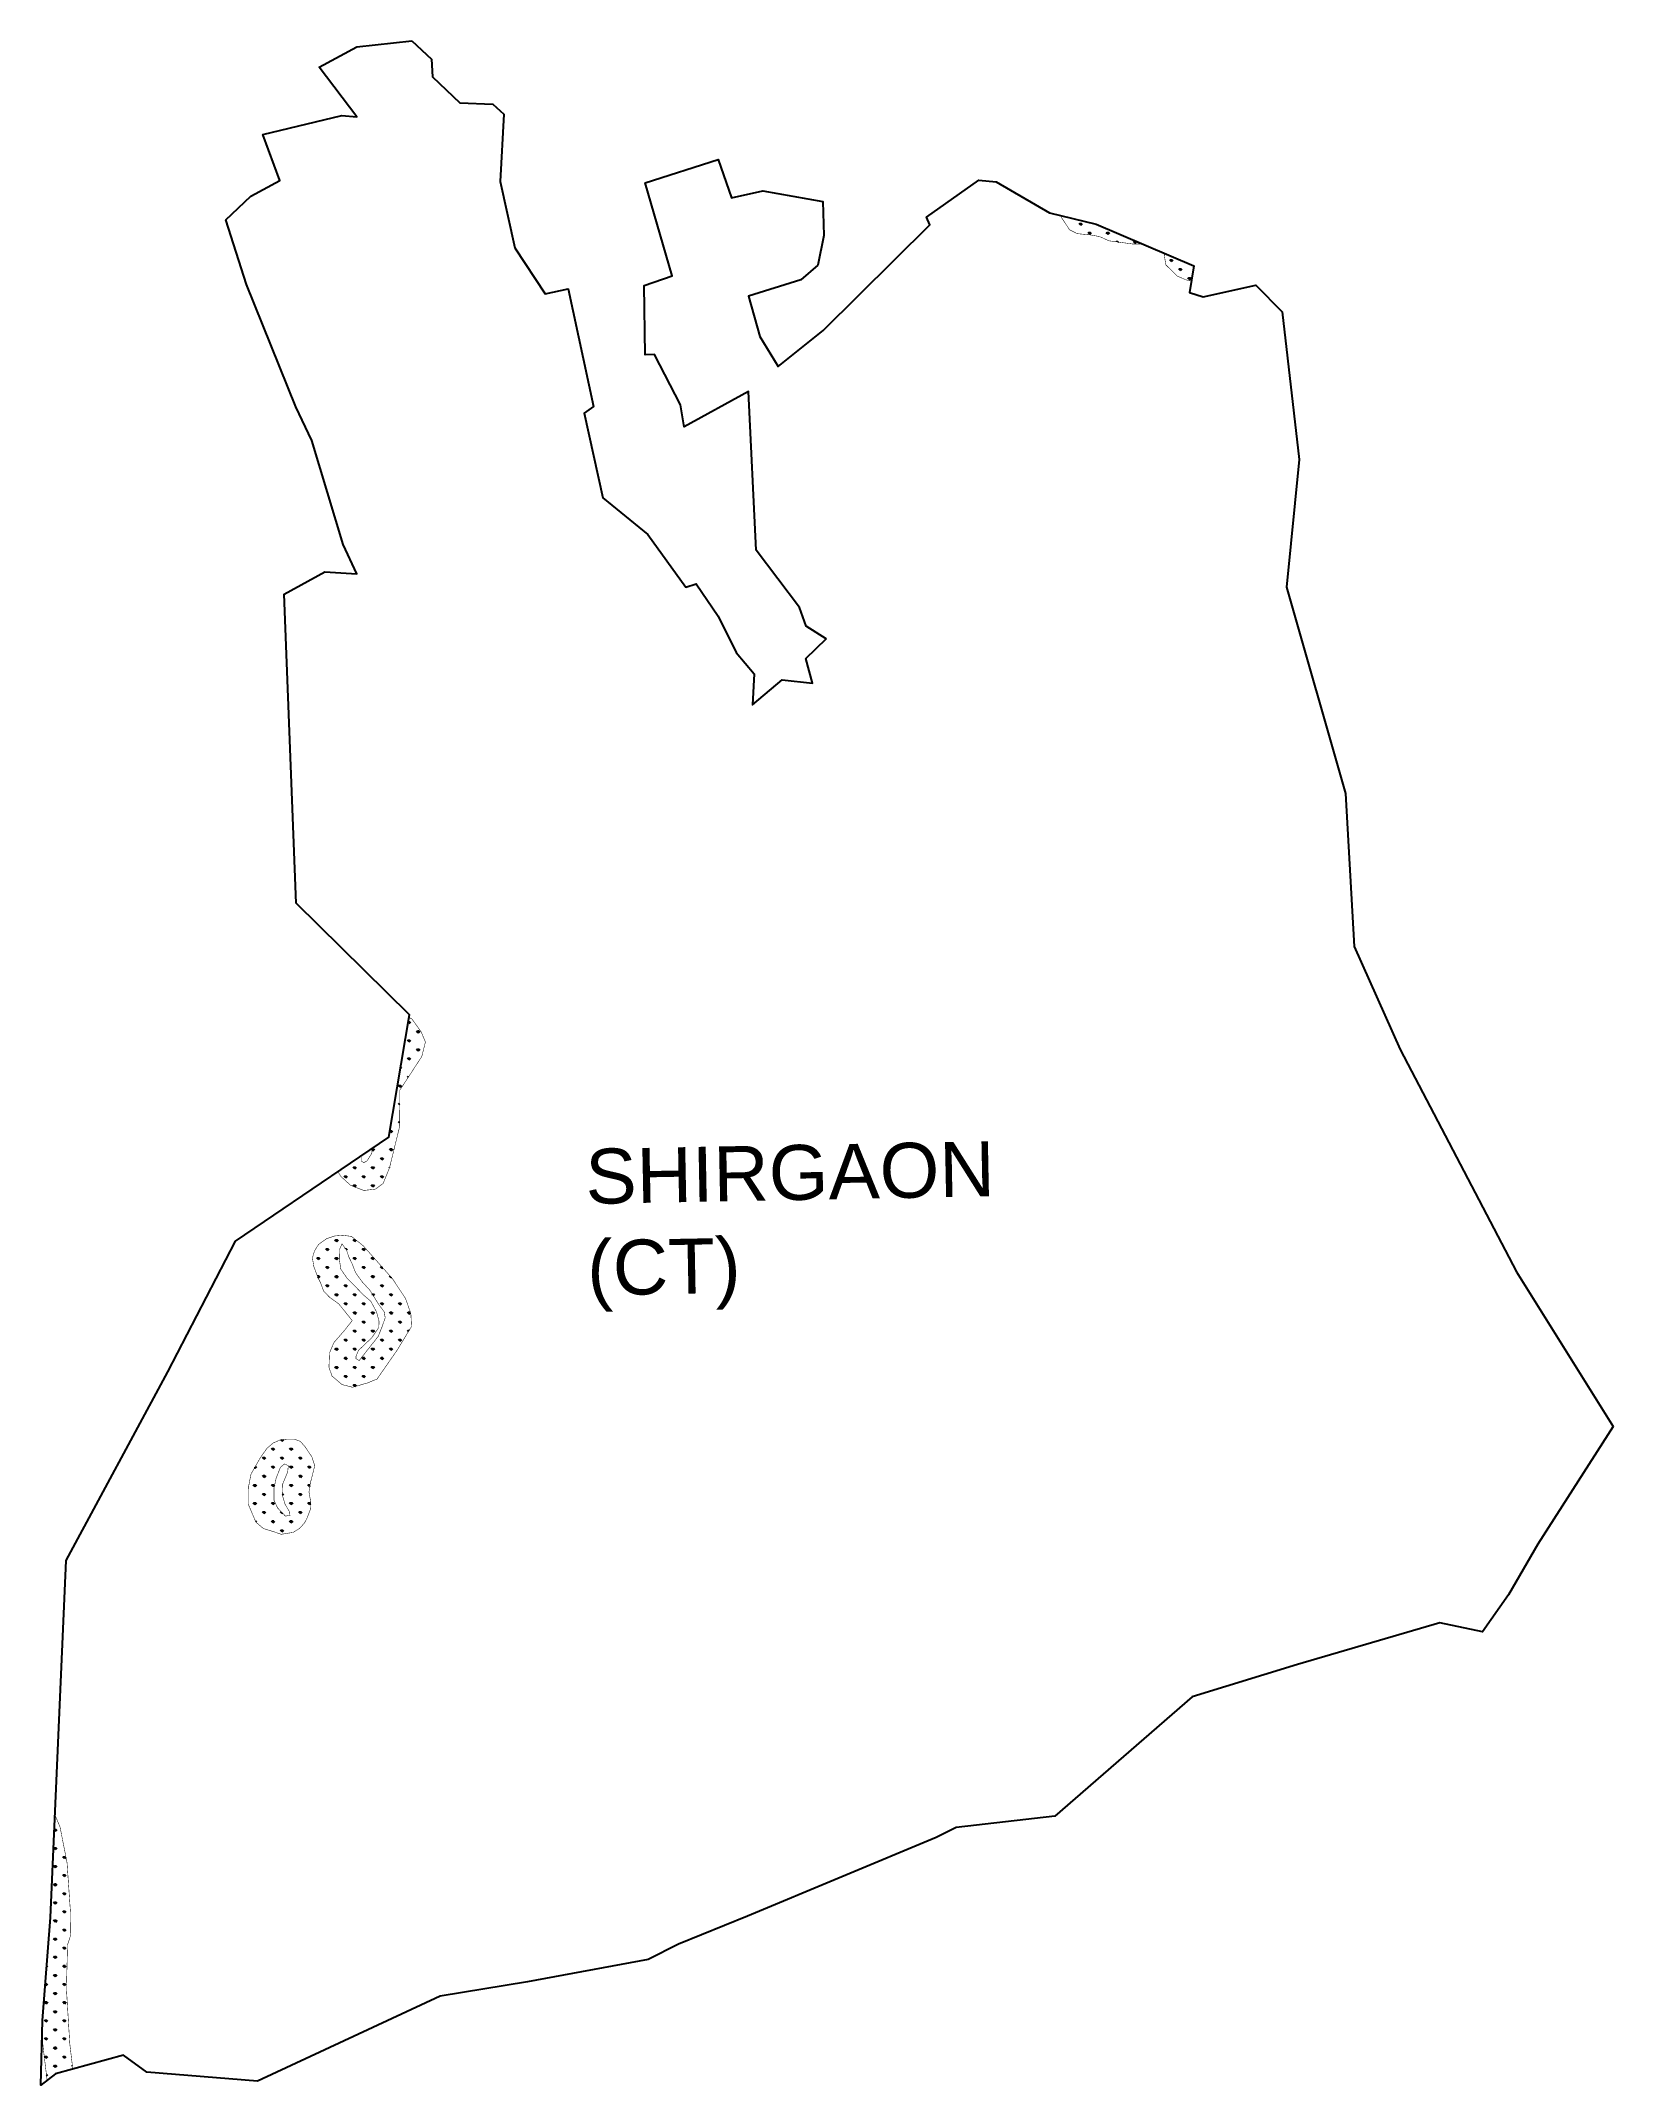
# Model space of a CAD drawing. Header units: metres. Extents: x 259555 to 262666, y 2177299 to 2181346.
import ezdxf

# ---------------------------------------------------------------- set-up
doc = ezdxf.new("R2010")
doc.units = ezdxf.units.M
for name, color, linetype in [('MANGROOVES BUFFER ZONE', 120, 'Continuous'), ('village', 3, 'Continuous'), ('VILLAGE NAME', 250, 'Continuous')]:
    doc.layers.add(name, color=color, linetype=linetype)
doc.styles.get("Standard").update_dxf_attribs({"font": 'simplex.shx'})

msp = doc.modelspace()

# ---------------------------------------------------------------- hatches: boundary and pattern name
at = {"layer": 'MANGROOVES BUFFER ZONE'}
h = msp.add_hatch(dxfattribs=at)
h.set_pattern_fill('GRASS', color=256)
h.paths.add_polyline_path([(261643.2, 2180982.7), (261573.8, 2180999.7), (261574, 2180997), (261590.5, 2180971.8), (261605.7, 2180964.1), (261632.1, 2180961.5), (261650.1, 2180958.3), (261668.5, 2180949.9), (261714.7, 2180943.7), (261735.4, 2180943.4)])
h = msp.add_hatch(dxfattribs=at)
h.set_pattern_fill('GRASS', color=256)
h.paths.add_polyline_path([(261777.8, 2180925.3), (261778.2, 2180920.8), (261781.2, 2180902.3), (261803.7, 2180880.1), (261821.1, 2180872.6), (261831.9, 2180870.1), (261836.7, 2180900.2)])
h = msp.add_hatch(dxfattribs=at)
h.set_pattern_fill('GRASS', color=256)
h.paths.add_polyline_path([(260188.4, 2179136.4), (260190.9, 2179149), (260194.1, 2179166.8), (260192.9, 2179198.6), (260189.7, 2179221.3), (260181.5, 2179254.6), (260163.9, 2179324.4), (260153.9, 2179344.3), (260148.7, 2179359.7), (260154.4, 2179368.9), (260160, 2179364.6), (260162.1, 2179364.1), (260169, 2179357.6), (260181.5, 2179347.9), (260197, 2179336.1), (260213.2, 2179327.2), (260229.9, 2179330.1), (260237.6, 2179342.2), (260243.3, 2179361.7), (260247.7, 2179370.2), (260262.1, 2179373.2), (260261.2, 2179337.6), (260217.7, 2179285.4), (260215.2, 2179280), (260213.6, 2179250.4), (260219.9, 2179188.5), (260209.2, 2179143.3), (260188.4, 2179109.4)], flags=16)
h.paths.add_polyline_path([(260283.1, 2179412.7), (260243.2, 2179176), (260211.9, 2179154.7), (260216.9, 2179175.8), (260217.7, 2179210.3), (260213.6, 2179250.4), (260215.2, 2179280), (260221.3, 2179293.4), (260235.5, 2179306.8), (260255.8, 2179331.2), (260261.5, 2179350.3), (260261.9, 2179366.2), (260257.5, 2179372.2), (260247.7, 2179370.2), (260243.3, 2179361.7), (260237.6, 2179342.2), (260229.9, 2179330.1), (260213.2, 2179327.2), (260197, 2179336.1), (260181.5, 2179347.9), (260169, 2179357.6), (260162.1, 2179364.1), (260152.7, 2179366.2), (260148.7, 2179359.7), (260153.9, 2179344.3), (260164.9, 2179322.3), (260173, 2179288.3), (260181.5, 2179254.6), (260189.7, 2179221.3), (260192.9, 2179198.6), (260194.1, 2179166.8), (260190.9, 2179149), (260189, 2179139.2), (260142.5, 2179107.6), (260148.5, 2179097.9), (260167.5, 2179080.6), (260183, 2179074.3), (260194.1, 2179070.3), (260216.7, 2179072.8), (260232.1, 2179084.2), (260244.8, 2179115.6), (260264.7, 2179196.8), (260265.2, 2179268.9), (260308.5, 2179335.3), (260315.7, 2179364.2), (260306.9, 2179385), (260288.7, 2179409.9)])
h = msp.add_hatch(dxfattribs=at)
h.set_pattern_fill('GRASS', color=256)
h.paths.add_polyline_path([(260250.5, 2178895.6), (260192.6, 2178960.8), (260169.2, 2178979.4), (260152, 2178981.5), (260136.5, 2178980.2), (260119.8, 2178974.6), (260104.5, 2178963.7), (260096.3, 2178950.9), (260092.1, 2178936.9), (260094.8, 2178919.9), (260103, 2178898.1), (260108.4, 2178887), (260114.5, 2178870.7), (260126.1, 2178858.8), (260144.4, 2178845.6), (260170.9, 2178812.7), (260154.4, 2178791.9), (260134.6, 2178769.2), (260125.9, 2178748.7), (260124.8, 2178720.3), (260130.9, 2178702.9), (260150.6, 2178686.1), (260171.5, 2178680.7), (260201.3, 2178689.4), (260220, 2178697), (260259.5, 2178753.8), (260288.2, 2178800.9), (260286.9, 2178826.8), (260276.2, 2178856.8)])
h.paths.add_polyline_path([(260223.1, 2178844.9), (260234.1, 2178830.2), (260236.1, 2178818.4), (260230.4, 2178801.7), (260222.3, 2178781.4), (260184.4, 2178733.4), (260178.3, 2178737.4), (260178.3, 2178742.3), (260183.2, 2178753.7), (260209.7, 2178778.9), (260223.5, 2178799.3), (260223.9, 2178811.5), (260219, 2178829.8), (260207.6, 2178851), (260193.8, 2178862.8), (260160.4, 2178897), (260148.2, 2178914.5), (260145.3, 2178934.8), (260145.7, 2178953.5), (260150.6, 2178964.5), (260159.6, 2178952.3), (260164, 2178938.9), (260170.6, 2178925.4), (260177.5, 2178907.5), (260189.7, 2178890.4), (260206, 2178872.5)], flags=16)
h = msp.add_hatch(dxfattribs=at)
h.set_pattern_fill('GRASS', color=256)
h.paths.add_polyline_path([(260076.8, 2178564), (260068, 2178573.7), (260056.6, 2178578), (260042.5, 2178578.1), (260028.1, 2178576.5), (260014.3, 2178570.3), (260002.3, 2178560.1), (259989.5, 2178542.1), (259970.5, 2178508.9), (259965.8, 2178484.5), (259965.5, 2178465.2), (259965.4, 2178448.6), (259972.2, 2178432.6), (259980.1, 2178414), (259994.8, 2178401.2), (260017.3, 2178394.2), (260030.2, 2178389.7), (260054, 2178393.5), (260066.7, 2178401.4), (260076.4, 2178412.1), (260082.1, 2178423.1), (260087.9, 2178438.6), (260088.8, 2178453.4), (260085.3, 2178473.4), (260088.1, 2178491.5), (260096.7, 2178525.6), (260091, 2178543.1)])
h.paths.add_polyline_path([(260044.4, 2178525.3), (260043.1, 2178513.1), (260033.3, 2178489.4), (260032.5, 2178467.8), (260037.8, 2178449.4), (260046.8, 2178434.3), (260047.6, 2178427.3), (260038.6, 2178425.7), (260023.1, 2178442), (260016.2, 2178456.7), (260016.2, 2178481.6), (260020.3, 2178500.8), (260028.8, 2178522.5), (260037, 2178529)], flags=16)
h = msp.add_hatch(dxfattribs=at)
h.set_pattern_fill('GRASS', color=256)
h.paths.add_polyline_path([(259558.8, 2177377.1), (259567, 2177308.8), (259583.9, 2177321.6), (259617.8, 2177331.1), (259611.8, 2177381.9), (259605.2, 2177490), (259607.4, 2177577.1), (259613.8, 2177597.1), (259613.1, 2177642.9), (259606.4, 2177739.9), (259592.6, 2177810.1), (259582.8, 2177834.1), (259573.9, 2177631.5), (259557.8, 2177427.5), (259557.2, 2177403.3)])

# ---------------------------------------------------------------- linework, layer by layer
at = {"color": 3, "flags": 128}
msp.add_lwpolyline([(260180.3, 2181333.8), (260289, 2181345.6)], dxfattribs=at)
at = {"layer": 'MANGROOVES BUFFER ZONE', "const_width": 1, "flags": 128}
for points in [[(261573.8, 2180999.7), (261574, 2180997), (261590.5, 2180971.8), (261605.7, 2180964.1), (261632.1, 2180961.5), (261650.1, 2180958.3), (261668.5, 2180949.9), (261714.7, 2180943.7), (261735.4, 2180943.4)], [(261777.8, 2180925.3), (261778.2, 2180920.8), (261781.2, 2180902.3), (261803.7, 2180880.1), (261821.1, 2180872.6), (261831.9, 2180870.1)], [(260283.1, 2179412.7), (260288.7, 2179409.9), (260306.9, 2179385), (260315.7, 2179364.2), (260308.5, 2179335.3), (260265.2, 2179268.9), (260264.7, 2179196.8), (260244.8, 2179115.6), (260232.1, 2179084.2), (260216.7, 2179072.8), (260194.1, 2179070.3), (260183, 2179074.3), (260167.5, 2179080.6), (260148.5, 2179097.9), (260142.5, 2179107.6)], [(259582.2, 2177835.3), (259592.6, 2177810.1), (259606.4, 2177739.9), (259613.1, 2177642.9), (259613.8, 2177597.1), (259607.4, 2177577.1), (259605.2, 2177490), (259611.8, 2177381.9), (259617.8, 2177331.1)], [(259557.2, 2177403.3), (259558.8, 2177377.1), (259567, 2177308.8)]]:
    msp.add_lwpolyline(points, dxfattribs=at)
at = {"layer": 'MANGROOVES BUFFER ZONE', "const_width": 1}
for points in [[(260189, 2179139.2), (260188.4, 2179136.4), (260188.4, 2179128.7), (260193.7, 2179125.4), (260200.2, 2179128.7), (260209.2, 2179143.3), (260211.9, 2179154.7)], [(260184.4, 2178733.4), (260222.3, 2178781.4), (260230.4, 2178801.7), (260236.1, 2178818.4), (260234.1, 2178830.2), (260223.1, 2178844.9), (260206, 2178872.5), (260189.7, 2178890.4), (260177.5, 2178907.5), (260170.6, 2178925.4), (260164, 2178938.9), (260159.6, 2178952.3), (260150.6, 2178964.5), (260145.7, 2178953.5), (260145.3, 2178934.8), (260148.2, 2178914.5), (260160.4, 2178897), (260193.8, 2178862.8), (260207.6, 2178851), (260219, 2178829.8), (260223.9, 2178811.5), (260223.5, 2178799.3), (260209.7, 2178778.9), (260183.2, 2178753.7), (260178.3, 2178742.3), (260178.3, 2178737.4), (260184.4, 2178733.4)]]:
    msp.add_lwpolyline(points, dxfattribs=at)
at = {"layer": 'MANGROOVES BUFFER ZONE', "const_width": 1, "flags": 128}
for points in [[(260170.9, 2178812.7), (260144.4, 2178845.6), (260126.1, 2178858.8), (260114.5, 2178870.7), (260108.4, 2178887), (260103, 2178898.1), (260094.8, 2178919.9), (260092.1, 2178936.9), (260096.3, 2178950.9), (260104.5, 2178963.7), (260119.8, 2178974.6), (260136.5, 2178980.2), (260152, 2178981.5), (260169.2, 2178979.4), (260192.6, 2178960.8), (260250.5, 2178895.6), (260276.2, 2178856.8), (260286.9, 2178826.8), (260288.2, 2178800.9), (260259.5, 2178753.8), (260220, 2178697), (260201.3, 2178689.4), (260171.5, 2178680.7), (260150.6, 2178686.1), (260130.9, 2178702.9), (260124.8, 2178720.3), (260125.9, 2178748.7), (260134.6, 2178769.2), (260154.4, 2178791.9)], [(259965.5, 2178465.2), (259965.8, 2178484.5), (259970.5, 2178508.9), (259989.5, 2178542.1), (260002.3, 2178560.1), (260014.3, 2178570.3), (260028.1, 2178576.5), (260042.5, 2178578.1), (260056.6, 2178578), (260068, 2178573.7), (260076.8, 2178564), (260091, 2178543.1), (260096.7, 2178525.6), (260088.1, 2178491.5), (260085.3, 2178473.4), (260088.8, 2178453.4), (260087.9, 2178438.6), (260082.1, 2178423.1), (260076.4, 2178412.1), (260066.7, 2178401.4), (260054, 2178393.5), (260030.2, 2178389.7), (260017.3, 2178394.2), (259994.8, 2178401.2), (259980.1, 2178414), (259972.2, 2178432.6), (259965.4, 2178448.6)]]:
    msp.add_lwpolyline(points, close=True, dxfattribs=at)
at = {"layer": 'MANGROOVES BUFFER ZONE', "const_width": 1}
msp.add_lwpolyline([(260038.6, 2178425.7), (260023.1, 2178442), (260016.2, 2178456.7), (260016.2, 2178481.6), (260020.3, 2178500.8), (260028.8, 2178522.5), (260037, 2178529), (260044.4, 2178525.3), (260043.1, 2178513.1), (260033.3, 2178489.4), (260032.5, 2178467.8), (260037.8, 2178449.4), (260046.8, 2178434.3), (260047.6, 2178427.3)], close=True, dxfattribs=at)
at = {"layer": 'village', "color": 3}
for points in [[(260289, 2181345.6, 0), (260327.5, 2181309.2, 0), (260329.6, 2181274.3, 0), (260383.9, 2181223.1, 0), (260449.1, 2181220.2, 0), (260471.1, 2181200.6, 0), (260463.8, 2181067.6, 0), (260493, 2180936.2, 0), (260553, 2180844.9, 0), (260598.1, 2180854.6, 0), (260648.6, 2180622, 0), (260630.1, 2180608.5, 0), (260666.7, 2180441.4, 0), (260755.9, 2180368.3, 0), (260830.9, 2180264.5, 0), (260851.9, 2180270.7, 0), (260894.9, 2180206.9, 0), (260930.6, 2180134.9, 0), (260966.3, 2180092.9, 0), (260962.9, 2180031.5, 0), (261022.1, 2180080.9, 0), (261081.8, 2180074.1, 0), (261068.8, 2180123, 0), (261109.2, 2180162.3, 0), (261069.1, 2180187.4, 0), (261055.9, 2180224.3, 0), (260970.2, 2180337.8, 0), (260955, 2180651.3, 0), (260828.1, 2180581.7, 0), (260820.7, 2180625.4, 0), (260768.9, 2180725.1, 0), (260750.8, 2180724.1, 0), (260748.4, 2180861.7, 0), (260803.9, 2180880.5, 0), (260750.5, 2181064.5, 0), (260895.4, 2181110.8, 0), (260921.7, 2181035.2, 0), (260983.8, 2181048.7, 0), (261102.3, 2181027.8, 0), (261104.2, 2180960.3, 0), (261092.5, 2180902, 0), (261058.5, 2180872.7, 0), (260955.2, 2180840.1, 0), (260977.9, 2180760.8, 0), (261013.7, 2180701.4, 0), (261102.8, 2180772.1, 0), (261314.3, 2180981.5, 0), (261307.4, 2180996.5, 0), (261410.9, 2181070, 0), (261445.6, 2181066.7, 0), (261551, 2181005.2, 0), (261643.2, 2180982.7, 0), (261836.7, 2180900.2, 0), (261828.3, 2180847.7, 0), (261855.4, 2180838.7, 0), (261959.4, 2180862, 0), (262011.3, 2180809.1, 0), (262045.4, 2180517.2, 0), (262019.7, 2180264.1, 0), (262136.6, 2179856.2, 0), (262154.2, 2179553, 0), (262245.3, 2179349.3, 0), (262475.3, 2178909, 0), (262666.5, 2178602.9, 0)], [(262666.5, 2178602.9, 0), (262517.5, 2178370.1, 0), (262459.7, 2178269.6, 0), (262407.9, 2178196.4, 0), (262323.2, 2178214.3, 0), (262041.6, 2178132, 0), (261833, 2178067.9, 0), (261561.5, 2177831.7, 0), (261366.5, 2177809.4, 0), (261326.7, 2177789.3, 0), (260953.1, 2177634, 0), (260816.5, 2177578.7, 0), (260756.5, 2177547.9, 0), (260518.1, 2177503.6, 0), (260345.1, 2177475.5, 0), (259983.2, 2177307.4, 0), (259764.6, 2177325, 0), (259718, 2177359, 0), (259583.9, 2177321.6, 0), (259554.6, 2177299.5, 0), (259557.8, 2177427.5, 0), (259573.9, 2177631.5, 0), (259604.8, 2178337.8, 0), (259806.1, 2178711, 0), (259939.9, 2178970.2, 0), (260243.2, 2179176, 0), (260283.9, 2179417.7, 0), (260059.9, 2179638.6, 0), (260036.4, 2180250.4, 0), (260116.6, 2180294.5, 0), (260179.8, 2180290.9, 0), (260153.1, 2180349, 0), (260091.2, 2180554.9, 0), (260059.5, 2180621.3, 0), (259961.6, 2180863.6, 0), (259920.5, 2180991.2, 0), (259970.5, 2181038.5, 0), (260027.4, 2181069.4, 0), (259993.8, 2181160.3, 0), (260150.5, 2181197.8, 0), (260180.2, 2181195.6, 0), (260105.2, 2181293.3, 0), (260180.3, 2181333.8, 0)]]:
    msp.add_polyline3d(points, dxfattribs=at)

# ---------------------------------------------------------------- texts
at = {"layer": 'VILLAGE NAME', "insert": (260631.3, 2179152.2), "char_height": 108.748, "attachment_point": 1, "rotation": 1.1028}
msp.add_mtext_dynamic_manual_height_columns('{\\fArial|b0|i0|c0|p34;SHIRGAON (CT)}', width=726.929, gutter_width=543.7, heights=[0], dxfattribs=at)

doc.saveas('drawing.dxf')
